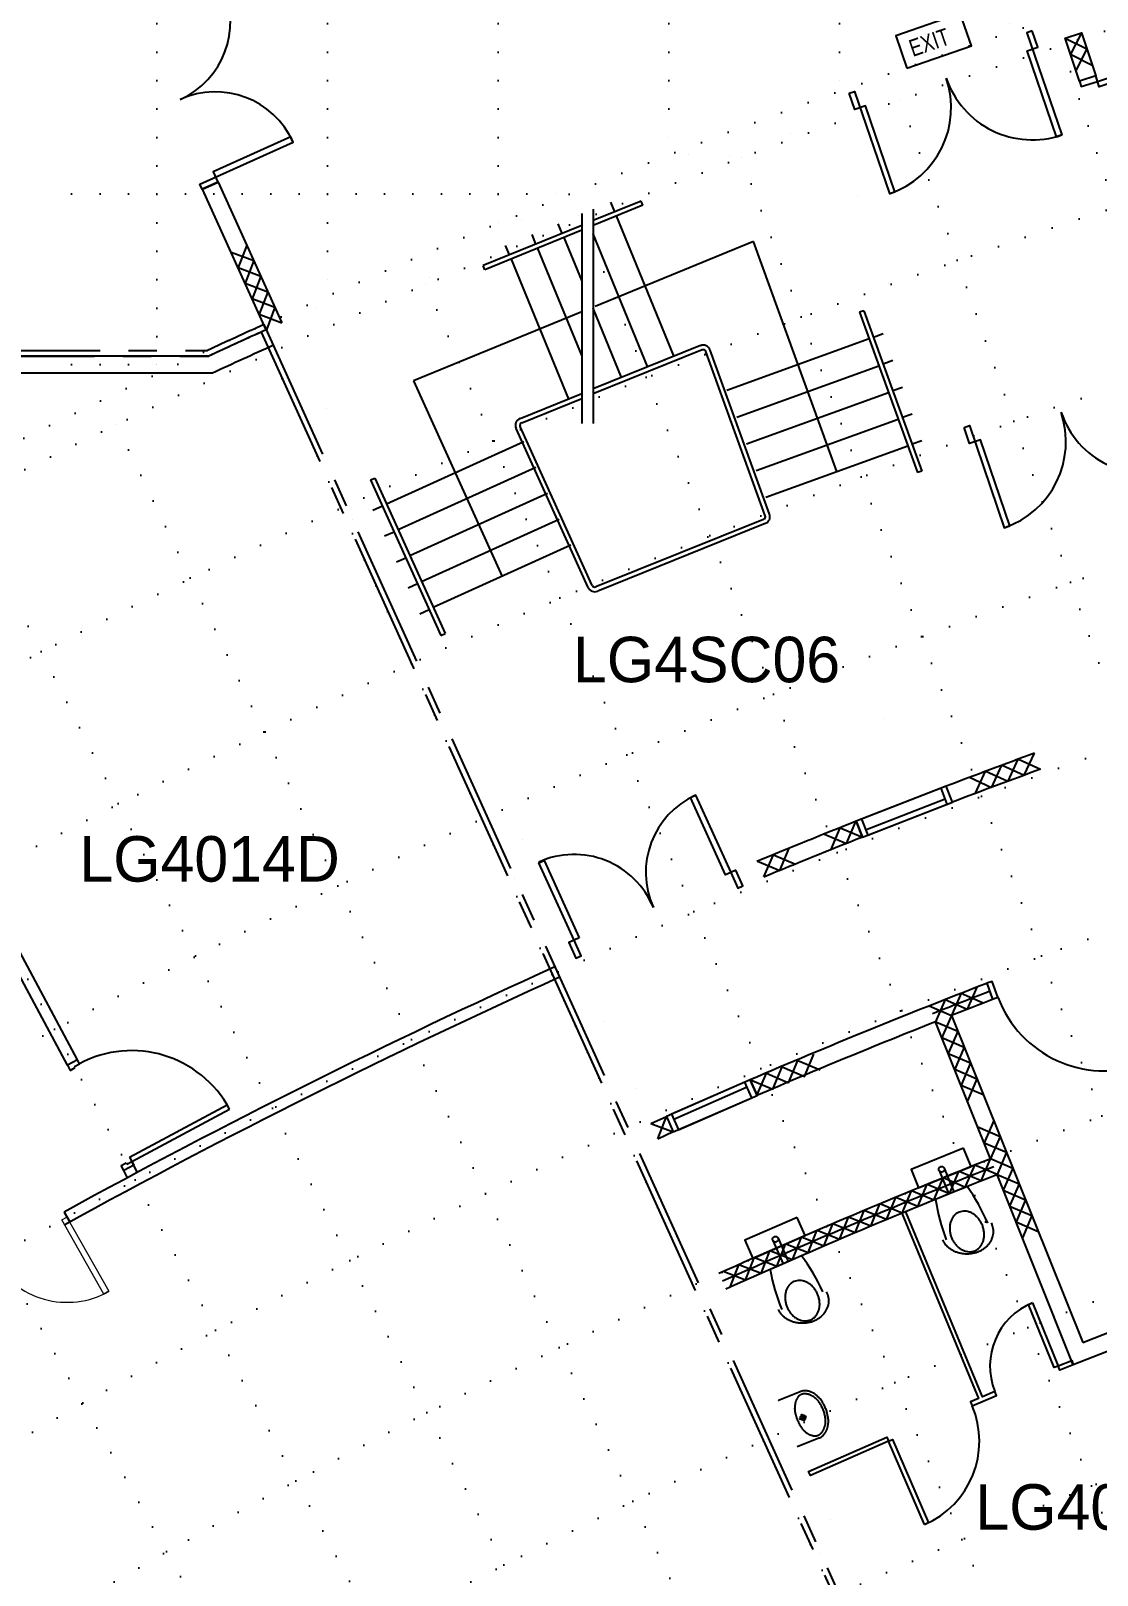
# Model space of a CAD drawing. Extents: x -163002 to 22103, y -98847 to 51643.
# Drawn here: x -30358 to -20984, y -36893 to -23316 of the extents above; entities that cross this region are included whole.
import ezdxf

# ---------------------------------------------------------------- set-up
doc = ezdxf.new("R2010")
doc.units = 0
doc.header["$LTSCALE"] = 1000
doc.header["$MEASUREMENT"] = 0
for name, pattern in [('s4108a$0$CENTER', [2, 1.25, -0.25, 0.25, -0.25]), ('s4108a$0$DOT', [0.25, 0, -0.25]), ('s4108a$0$HIDDEN', [0.375, 0.25, -0.125])]:
    doc.linetypes.add(name, pattern=pattern)
doc.layers.get('0').update_dxf_attribs({"linetype": 'CONTINUOUS'})
for name, color, linetype in [('s4108a$0$11', 7, 'CONTINUOUS'), ('s4108a$0$20', 7, 'CONTINUOUS'), ('s4108a$0$22', 7, 'CONTINUOUS'), ('s4108a$0$25', 7, 'CONTINUOUS'), ('s4108a$0$30', 14, 'CONTINUOUS'), ('s4108a$0$4', 7, 'CONTINUOUS'), ('s4108a$0$49', 7, 'CONTINUOUS'), ('s4108a$0$56', 7, 'CONTINUOUS'), ('s4108a$0$6', 7, 'CONTINUOUS'), ('s4108a$0$7', 7, 'CONTINUOUS'), ('s4108a$0$9', 7, 'CONTINUOUS'), ('s4108a$0$N-DRY-WALL', 7, 'CONTINUOUS'), ('s4108a$0$NEW2', 4, 'CONTINUOUS'), ('s4108a$0$ROOM-NO', 4, 'CONTINUOUS')]:
    doc.layers.add(name, color=color, linetype=linetype)
doc.layers.add('s4108a$0$text', color=4, linetype='CONTINUOUS', lineweight=18)
doc.styles.add('s4108a$0$STANDARD', font='txt')

# ---------------------------------------------------------------- blocks, each defined once
blk = doc.blocks.new('s4108a$0$EXIT')
at = {"layer": 's4108a$0$56', "color": 1, "linetype": 'Continuous'}
blk.add_lwpolyline([(0, 0), (600, 0), (600.1, 300), (0, 300)], close=True, dxfattribs=at)
at = {"layer": 's4108a$0$56', "color": 1, "linetype": 'Continuous', "style": 's4108a$0$STANDARD', "width": 0.8}
blk.add_text('EXIT', height=150, rotation=359.99991, dxfattribs=at).set_placement((81.7, 74.7))
blk = doc.blocks.new('s4108a$0$DR975')
for p, q in [((968.5, 100), (968.5, 1075)), ((1012.5, 100), (1012.5, 1075)), ((0, 100), (0, 0)), ((37.5, 100), (0, 100)), ((0, 0), (50, 0)), ((37.5, 50), (37.5, 100)), ((50, 50), (37.5, 50)), ((50, 0), (50, 50)), ((968.5, 100), (1012.5, 100)), ((1000, 50), (1012.5, 50)), ((1000, 0), (1000, 50)), ((1050, 0), (1000, 0)), ((1012.5, 100), (1050, 100)), ((1012.5, 50), (1012.5, 100)), ((1050, 100), (1050, 0))]:
    blk.add_line(p, q)
blk.add_arc((1012.5, 100), 975, 90, 180)
blk = doc.blocks.new('s4108a')
at = {"layer": 's4108a$0$11', "color": 14, "linetype": 'Continuous'}
for p, q in [((-22256, -30097), (-22310, -29957)), ((-23048, -30405), (-23102, -30265)), ((-21954, -31689), (-21903, -31831)), ((-21920, -33233), (-22404, -32028)), ((-22264, -31972), (-21110, -34848)), ((-24034, -32538), (-23974, -32676)), ((-21193, -35043), (-21864, -33370)), ((-21110, -34848), (-20833, -34740)), ((-20781, -34883), (-21193, -35043))]:
    blk.add_line(p, q, dxfattribs=at)
at = {"layer": 's4108a$0$11', "color": 14, "linetype": 'Continuous', "const_width": 0.005}
for points in [[(-18692, -22594, 0.01074), (-21505, -23458, 0.01074)], [(-23161, -23870, 0.020149), (-28288, -25944, 0.020149)], [(-23112, -24011, 0.00087), (-23336, -24092, 0.00087)], [(-23524, -24161, 0.017814), (-28045, -25999, 0.017814)], [(-22153, -26802, 0.000731), (-22334, -26867, 0.000731)], [(-22086, -26990, 0.000732), (-22266, -27055, 0.000732)], [(-21788, -28964, 0.011353), (-24468, -30014, 0.011353)], [(-21719, -29152, 0.010538), (-24201, -30120, 0.010538)]]:
    blk.add_lwpolyline(points, format="xyb", dxfattribs=at)
for points in [[(-21554, -23316), (-21505, -23458)], [(-23112, -24011), (-23161, -23870)], [(-23524, -24161), (-21788, -28964)], [(-23336, -24092), (-22334, -26866)], [(-22510, -38696), (-28288, -25944)], [(-22452, -38340), (-28045, -25999)], [(-22153, -26802), (-22086, -26990)], [(-21719, -29152), (-21483, -29808), (-21297, -29735), (-22266, -27055)], [(-24468, -30014), (-24098, -30832), (-23913, -30755), (-24201, -30120)]]:
    blk.add_lwpolyline(points, dxfattribs=at)
at = {"layer": 's4108a$0$11', "color": 14, "linetype": 'Continuous'}
blk.add_lwpolyline([(-21139, -23759), (-21264, -23379), (-21121, -23332), (-20996, -23712)], close=True, dxfattribs=at)
blk.add_lwpolyline([(-24907, -32922), (-24771, -32860), (-24711, -32997), (-24845, -33059)], dxfattribs=at)
for radius, start, end in [(62650, 110.10347, 110.86121), (62500, 110.10402, 110.86023), (62650, 111.63875, 112.49949), (62500, 111.63967, 112.49498), (60904, 111.12895, 113.24244), (60754, 111.13156, 111.49774), (60754, 111.63922, 113.24174), (59455, 111.63407, 114.13363), (59305, 111.63407, 114.133)]:
    blk.add_arc((0, -88500), radius, start, end, dxfattribs=at)
at = {"layer": 's4108a$0$20'}
blk.add_line((-30066, -33702), (-30022, -33781), dxfattribs=at)
at = {"layer": 's4108a$0$20', "color": 14, "linetype": 'Continuous'}
for points in [[(-28289, -25944), (-28849, -24707), (-28713, -24645), (-28152, -25882)], [(-28794, -26175), (-32175, -26175), (-32175, -26121)], [(-28761, -26325), (-31625, -26325), (-31625, -29174), (-30754, -30804)]]:
    blk.add_lwpolyline(points, dxfattribs=at)
for radius, start, end in [(68655, 114.3334, 114.79694), (68505, 114.33287, 114.82451)]:
    blk.add_arc((0, -88500), radius, start, end, dxfattribs=at)
at = {"layer": 's4108a$0$22', "color": 14, "linetype": 'Continuous'}
for p, q in [((-28461, -25199), (-28536, -25397)), ((-28598, -25261), (-28399, -25336)), ((-28399, -25336), (-28474, -25534)), ((-28536, -25397), (-28337, -25472)), ((-28337, -25472), (-28412, -25671)), ((-28474, -25534), (-28275, -25609)), ((-28275, -25609), (-28350, -25807)), ((-28412, -25670), (-28214, -25746)), ((-28213, -25745), (-28288, -25944)), ((-28350, -25807), (-28152, -25882)), ((-21767, -29912), (-21677, -29720)), ((-21675, -29718), (-21483, -29808)), ((-21624, -29859), (-21534, -29667)), ((-22053, -30019), (-21964, -29826)), ((-21962, -29824), (-21769, -29914)), ((-21910, -29965), (-21821, -29773)), ((-21818, -29771), (-21626, -29861)), ((-22105, -29878), (-21912, -29967)), ((-22040, -31723), (-22126, -31918)), ((-22460, -31888), (-22265, -31972)), ((-22320, -31833), (-22404, -32028)), ((-22320, -31833), (-22126, -31918)), ((-22180, -31778), (-22265, -31972)), ((-22180, -31778), (-21986, -31863)), ((-24907, -32922), (-24712, -32995)), ((-24845, -33058), (-24771, -32860)), ((-22003, -33428), (-21920, -33233)), ((-22281, -33540), (-22199, -33345)), ((-22003, -33428), (-22198, -33344)), ((-22143, -33484), (-22059, -33289)), ((-21864, -33372), (-22059, -33289)), ((-22697, -33710), (-22616, -33515)), ((-22420, -33596), (-22616, -33515)), ((-22559, -33653), (-22477, -33457)), ((-22281, -33540), (-22477, -33458)), ((-22420, -33596), (-22338, -33401)), ((-22142, -33484), (-22338, -33401)), ((-22974, -33826), (-22893, -33630)), ((-22697, -33710), (-22893, -33630)), ((-22836, -33768), (-22755, -33572)), ((-22559, -33653), (-22754, -33572)), ((-23388, -34001), (-23308, -33805)), ((-23112, -33884), (-23308, -33805)), ((-23250, -33943), (-23170, -33746)), ((-22974, -33826), (-23170, -33745)), ((-23112, -33884), (-23032, -33688)), ((-22836, -33768), (-23032, -33688)), ((-23663, -34120), (-23584, -33923)), ((-23387, -34001), (-23584, -33923)), ((-23525, -34061), (-23447, -33864)), ((-23250, -33943), (-23446, -33863)), ((-23937, -34240), (-23860, -34043)), ((-23662, -34120), (-23860, -34043)), ((-23800, -34180), (-23723, -33983)), ((-23525, -34061), (-23722, -33982)), ((-24211, -34362), (-24135, -34164)), ((-23937, -34240), (-24135, -34164)), ((-24074, -34301), (-23998, -34103)), ((-23800, -34180), (-23997, -34103)), ((-24074, -34301), (-24272, -34225))]:
    blk.add_line(p, q, dxfattribs=at)
for points in [[(-21121, -23332), (-21217, -23521), (-21028, -23617)], [(-21264, -23379), (-21074, -23474), (-21170, -23664)], [(-22403, -32028), (-22208, -32111), (-22292, -32306), (-22096, -32390), (-22180, -32585), (-21985, -32668)], [(-22264, -31972), (-22348, -32167), (-22152, -32250), (-22236, -32446), (-22041, -32529), (-22124, -32724)], [(-22032, -32953), (-21837, -33036), (-21920, -33231), (-21725, -33314), (-21809, -33510), (-21614, -33593), (-21697, -33788), (-21502, -33871)], [(-21893, -32897), (-21976, -33092), (-21781, -33175), (-21864, -33370), (-21670, -33454), (-21753, -33649), (-21558, -33732), (-21641, -33927)]]:
    blk.add_lwpolyline(points, dxfattribs=at)
at = {"layer": 's4108a$0$22', "color": 1, "linetype": 'Continuous'}
for points in [[(-23382, -30378), (-23187, -30461), (-23104, -30266)], [(-23326, -30518), (-23243, -30322), (-23048, -30405)], [(-23969, -30616), (-23774, -30699), (-23691, -30503)], [(-23913, -30755), (-23830, -30560), (-23635, -30642)], [(-23753, -32425), (-23558, -32508), (-23475, -32312)], [(-24031, -32538), (-23836, -32620), (-23753, -32425)], [(-23697, -32564), (-23614, -32369), (-23419, -32451)], [(-23975, -32677), (-23892, -32481), (-23697, -32564)]]:
    blk.add_lwpolyline(points, dxfattribs=at)
at = {"layer": 's4108a$0$22', "color": 14, "linetype": 'Continuous'}
for radius, start, end in [(60829, 111.12895, 111.6398), (59380, 111.63407, 114.13363)]:
    blk.add_arc((0, -88500), radius, start, end, dxfattribs=at)
at = {"layer": 's4108a$0$25', "color": 10, "linetype": 'Continuous'}
for p, q in [((-24993, -24812), (-25414, -24984)), ((-25224, -24907), (-25259, -24823)), ((-24978, -24849), (-24993, -24812)), ((-25515, -24923), (-25515, -26768)), ((-24978, -24849), (-25416, -25028)), ((-25415, -24884), (-25415, -26768)), ((-24705, -26174), (-25209, -24943)), ((-25515, -25026), (-26381, -25380)), ((-25515, -25069), (-26366, -25417)), ((-25918, -25191), (-25952, -25107)), ((-25687, -25096), (-25721, -25012)), ((-24936, -26268), (-25415, -25100)), ((-26150, -25286), (-26184, -25202)), ((-25903, -25228), (-25514, -26177)), ((-25672, -25133), (-25514, -25517)), ((-24004, -25168), (-25398, -25739)), ((-23272, -27191), (-24004, -25168)), ((-26366, -25417), (-26381, -25380)), ((-25630, -26553), (-26134, -25322)), ((-25515, -25787), (-26994, -26393)), ((-25417, -25754), (-25167, -26364)), ((-23036, -25776), (-23074, -25790)), ((-23074, -25790), (-22564, -27200)), ((-23035, -25776), (-22526, -27187)), ((-22989, -26025), (-24239, -26477)), ((-22866, -25980), (-22950, -26011)), ((-24472, -26083), (-25415, -26464)), ((-24456, -26120), (-25415, -26508)), ((-23902, -27579), (-24424, -26135)), ((-23864, -27565), (-24386, -26122)), ((-24151, -26711), (-22904, -26260)), ((-22781, -26215), (-22865, -26246)), ((-26994, -26393), (-26215, -28113)), ((-22696, -26450), (-22780, -26481)), ((-26057, -26724), (-25515, -26505)), ((-26042, -26761), (-25515, -26548)), ((-24066, -26946), (-22819, -26495)), ((-23981, -27181), (-22734, -26730)), ((-22611, -26686), (-22695, -26716)), ((-25458, -28209), (-26092, -26811)), ((-25422, -28193), (-26056, -26794)), ((-26023, -26928), (-27232, -27476)), ((-23896, -27416), (-22649, -26965)), ((-22526, -26921), (-22610, -26951)), ((-27372, -27264), (-27335, -27248)), ((-27372, -27264), (-26753, -28631)), ((-27335, -27248), (-26716, -28614)), ((-25920, -27156), (-27129, -27704)), ((-22526, -27187), (-22564, -27200)), ((-25816, -27383), (-27026, -27931)), ((-27351, -27530), (-27268, -27492)), ((-25713, -27611), (-26923, -28159)), ((-23916, -27611), (-25390, -28205)), ((-23901, -27648), (-25375, -28242)), ((-27248, -27757), (-27165, -27720)), ((-27144, -27985), (-27062, -27948)), ((-25610, -27839), (-26820, -28387)), ((-27041, -28213), (-26959, -28175)), ((-26938, -28440), (-26856, -28403)), ((-26753, -28631), (-26716, -28614))]:
    blk.add_line(p, q, dxfattribs=at)
for points, const_width in [([(-25398, -25739), (-25329, -25244)], 0.01), ([(-25398, -25739), (-25004, -26047)], 0.01), ([(-26215, -28113), (-25921, -27708)], 0.005), ([(-26215, -28113), (-26712, -28060)], 0.005)]:
    blk.add_lwpolyline(points, dxfattribs=dict(at, const_width=const_width))
for centre, radius, start, end in [((-24447, -26144), 65, 19.6824, 111.9114), ((-24447, -26144), 25, 19.6594, 111.9856), ((-26033, -26784), 65, 112.0092, 204.362), ((-26033, -26784), 25, 111.9968, 204.3624), ((-23925, -27588), 25, 291.8761, 19.9026), ((-23925, -27588), 65, 291.8899, 19.8783), ((-25399, -28182), 65, 204.3774, 291.9659), ((-25399, -28182), 25, 204.3944, 291.9747)]:
    blk.add_arc(centre, radius, start, end, dxfattribs=at)
at = {"layer": 's4108a$0$30', "color": 14, "linetype": 'Continuous'}
for p, q in [((-23019, -30340), (-22320, -30068)), ((-24060, -32604), (-24705, -32886))]:
    blk.add_line(p, q, dxfattribs=at)
at = {"layer": 's4108a$0$30', "color": 1, "linetype": 'Continuous'}
blk.add_line((-30066, -33702), (-30022, -33781), dxfattribs=at)
at = {"layer": 's4108a$0$30', "color": 14, "linetype": 'Continuous'}
for points in [[(-21554, -23316), (-21601, -23332), (-21295, -24231), (-21342, -24248), (-21600, -23490), (-21505, -23458), (-21554, -23316)], [(-20981, -23760), (-20078, -23464), (-20063, -23512), (-20965, -23807), (-20996, -23712), (-21139, -23759), (-21124, -23806), (-20981, -23760)], [(-23163, -23864), (-23116, -23848), (-22809, -24747), (-22762, -24731), (-23020, -23974), (-23114, -24006), (-23163, -23864)], [(-28853, -24709), (-28874, -24663), (-28053, -24294), (-28073, -24248), (-28757, -24556), (-28716, -24647), (-28853, -24709)], [(-22153, -26802), (-22106, -26785), (-21800, -27685), (-21752, -27668), (-22010, -26911), (-22105, -26944), (-22153, -26802)]]:
    blk.add_lwpolyline(points, dxfattribs=at)
for points in [[(-23048, -30405), (-22256, -30097), (-22310, -29957), (-23102, -30265)], [(-23001, -30387), (-22302, -30115), (-22356, -29975), (-23056, -30247)], [(-24205, -30716), (-24250, -30736), (-24559, -30056), (-24514, -30035)], [(-25537, -31290), (-25582, -31310), (-25891, -30630), (-25846, -30609)], [(-24159, -30695), (-24205, -30716), (-24143, -30852), (-24098, -30832)], [(-25582, -31310), (-25628, -31331), (-25566, -31468), (-25520, -31447)], [(-21954, -31690), (-21903, -31829), (-21856, -31812), (-21907, -31673)], [(-24034, -32538), (-24771, -32860), (-24711, -32997), (-23974, -32676)], [(-24080, -32558), (-24725, -32840), (-24665, -32977), (-24020, -32696)]]:
    blk.add_lwpolyline(points, close=True, dxfattribs=at)
for centre, radius, start, end in [((-29353, -23234), 750, 294.241, 24.241), ((-23067, -23990), 800, 288.806, 18.806), ((-21553, -23474), 800, 198.806, 288.806), ((-28737, -24602), 750, 24.241, 114.241), ((-22058, -26927), 800, 288.806, 18.806), ((-20543, -26412), 800, 198.806, 288.806), ((-24205, -30716), 747, 114.3945, 204.3585), ((-25582, -31310), 753, 22.3412, 114.3602), ((-20920, -31460), 1000, 200.5956, 289.9941)]:
    blk.add_arc(centre, radius, start, end, dxfattribs=at)
at = {"layer": 's4108a$0$4', "linetype": 's4108a$0$DOT'}
for p, q in [((-29250, -18250), (-29250, -26332)), ((-29250, -18250), (-29250, -26332)), ((-27750, -18250), (-27750, -25648)), ((-27750, -18250), (-27750, -25648)), ((-26250, -18250), (-26250, -25007)), ((-26250, -18250), (-26250, -25007)), ((-26250, -18250), (-26250, -25007)), ((-24750, -18250), (-24750, -24408)), ((-23250, -18250), (-23250, -23848)), ((-21750, -18250), (-21750, -23328)), ((-17096, -36272), (-21373, -23204)), ((-18231, -36657), (-22793, -23686)), ((-19358, -37067), (-24201, -24198)), ((-30000, -24750), (-25618, -24750)), ((-20475, -37502), (-25598, -24742)), ((-21583, -37960), (-26983, -25315)), ((-22680, -38443), (-28355, -25919)), ((-30000, -26250), (-29074, -26250)), ((-23767, -38950), (-29713, -26552)), ((-24842, -39480), (-31058, -27215)), ((-25906, -40034), (-32387, -27908)), ((-26957, -40610), (-33701, -28628))]:
    blk.add_line(p, q, dxfattribs=at)
for radius, start, end in [(68705, 93.12883, 148.12499), (68455, 93.14026, 148.125), (66955, 93.21069, 148.12497), (65455, 93.28434, 147.27129), (63955, 93.36146, 145.62494), (62455, 93.44229, 145.62494), (60955, 93.52711, 145.62494), (59455, 93.61621, 145.62494), (57955, 93.70994, 145.62494), (56455, 93.8086, 145.6249), (54955, 93.9128, 145.6249)]:
    blk.add_arc((0, -88500), radius, start, end, dxfattribs=at)
at = {"layer": 's4108a$0$49', "color": 14, "linetype": 's4108a$0$HIDDEN'}
for p, q in [((-22374, -33335), (-22289, -33543)), ((-22328, -33316), (-22243, -33524)), ((-23789, -33930), (-23699, -34136)), ((-23834, -33950), (-23744, -34156))]:
    blk.add_line(p, q, dxfattribs=at)
at = {"layer": 's4108a$0$49', "color": 14, "linetype": 'Continuous'}
for p, q in [((-22127, -33477), (-22405, -33590)), ((-23584, -34086), (-23859, -34206))]:
    blk.add_line(p, q, dxfattribs=at)
at = {"layer": 's4108a$0$49', "color": 2, "linetype": 'Continuous'}
for p, q in [((-23603, -35522), (-23538, -35495)), ((-23557, -35541), (-23583, -35476)), ((-23431, -35689), (-23622, -35766))]:
    blk.add_line(p, q, dxfattribs=at)
at = {"layer": 's4108a$0$49', "color": 14, "linetype": 'Continuous'}
for points in [[(-22158, -33138), (-22620, -33327), (-22554, -33489), (-22091, -33300)], [(-23622, -33748), (-24081, -33948), (-24011, -34108), (-23552, -33908)], [(-21551, -34498), (-21326, -35055), (-21361, -35069), (-21586, -34513)], [(-21193, -35043), (-21312, -35090), (-21326, -35054), (-21207, -35007)], [(-22818, -35716), (-23505, -36018), (-23520, -35983), (-22833, -35681)], [(-22501, -36449), (-22818, -35716), (-22783, -35700), (-22466, -36434)]]:
    blk.add_lwpolyline(points, close=True, dxfattribs=at)
blk.add_lwpolyline([(-22702, -33712), (-22028, -35340), (-22097, -35369), (-22082, -35404), (-21868, -35315), (-21882, -35280), (-21992, -35325), (-22667, -33698)], dxfattribs=at)
for points in [[(-22344, -33946, 0.036382), (-22331, -33969, 0.034166), (-22314, -33990, 0.03338), (-22294, -34010, 0.031219), (-22271, -34026, 0.030566), (-22246, -34041, 0.028965), (-22219, -34052, 0.028551), (-22190, -34061, 0.027715), (-22160, -34066, 0.027571), (-22130, -34068, 0.027554), (-22099, -34066, 0.027687), (-22069, -34061, 0.02849), (-22040, -34053, 0.028893), (-22013, -34042, 0.030466), (-21987, -34028, 0.03111), (-21965, -34011, 0.033256), (-21944, -33992, 0.034039), (-21927, -33971, 0.036268), (-21913, -33948, 0.036961), (-21904, -33923, 0.038459), (-21897, -33898, 0.038753), (-21895, -33873, 0.038786), (-21897, -33847, 0.038514), (-21903, -33822, 0.037065), (-21913, -33797)], [(-23789, -34559, 0.036123), (-23775, -34582, 0.03388), (-23758, -34603, 0.0331), (-23737, -34622, 0.030975), (-23714, -34638, 0.030341), (-23688, -34652, 0.028805), (-23661, -34663, 0.028416), (-23631, -34671, 0.027654), (-23602, -34675, 0.027536), (-23571, -34676, 0.027595), (-23541, -34674, 0.027753), (-23511, -34669, 0.028631), (-23482, -34660, 0.029058), (-23455, -34648, 0.030695), (-23430, -34634, 0.031358), (-23408, -34617, 0.033538), (-23388, -34597, 0.034324), (-23372, -34575, 0.036523), (-23359, -34552, 0.037193), (-23349, -34528, 0.038579), (-23344, -34502, 0.038823), (-23342, -34477, 0.038706), (-23345, -34451, 0.038385), (-23352, -34426, 0.036829), (-23362, -34402)]]:
    blk.add_lwpolyline(points, format="xyb", dxfattribs=at)
for points in [[(-22059, -34041, 0.054705), (-22037, -34029, 0.052082), (-22017, -34012, 0.050414), (-22001, -33990, 0.045092), (-21988, -33966, 0.043264), (-21980, -33938, 0.038783), (-21977, -33908, 0.037617), (-21978, -33877, 0.0353), (-21983, -33847, 0.034916), (-21993, -33816, 0.034916), (-22007, -33788, 0.0353), (-22025, -33762, 0.037617), (-22046, -33739, 0.038783), (-22069, -33721, 0.043264), (-22094, -33706, 0.045092), (-22120, -33697, 0.050414), (-22147, -33693, 0.052082), (-22173, -33695, 0.054705), (-22198, -33702, 0.054705), (-22220, -33714, 0.052082), (-22240, -33731, 0.050414), (-22256, -33753, 0.045092), (-22268, -33777, 0.043264), (-22277, -33805, 0.038783), (-22280, -33835, 0.037617), (-22279, -33866, 0.0353), (-22274, -33896, 0.034916), (-22264, -33927, 0.034916), (-22250, -33955, 0.0353), (-22232, -33981, 0.037617), (-22211, -34004, 0.038783), (-22188, -34022, 0.043264), (-22162, -34037, 0.045092), (-22137, -34046, 0.050414), (-22110, -34050, 0.052082), (-22084, -34048, 0.054705), (-22059, -34041)], [(-23502, -34648, 0.054705), (-23480, -34635, 0.052082), (-23461, -34618, 0.050414), (-23445, -34596, 0.045092), (-23433, -34571, 0.043264), (-23426, -34543, 0.038783), (-23423, -34514, 0.037617), (-23425, -34482, 0.0353), (-23431, -34452, 0.034916), (-23442, -34422, 0.034916), (-23456, -34394, 0.0353), (-23475, -34368, 0.037617), (-23496, -34346, 0.038783), (-23520, -34328, 0.043264), (-23546, -34314, 0.045092), (-23572, -34306, 0.050414), (-23599, -34303, 0.052082), (-23624, -34305, 0.054705), (-23649, -34312, 0.054705), (-23671, -34325, 0.052082), (-23690, -34343, 0.050414), (-23706, -34365, 0.045092), (-23718, -34389, 0.043264), (-23725, -34418, 0.038783), (-23728, -34447, 0.037617), (-23726, -34478, 0.0353), (-23720, -34509, 0.034916), (-23709, -34539, 0.034916), (-23695, -34567, 0.0353), (-23677, -34592, 0.037617), (-23655, -34615, 0.038783), (-23631, -34633, 0.043264), (-23605, -34646, 0.045092), (-23580, -34655, 0.050414), (-23553, -34658, 0.052082), (-23527, -34656, 0.054705), (-23502, -34648)]]:
    blk.add_lwpolyline(points, format="xyb", close=True, dxfattribs=at)
at = {"layer": 's4108a$0$49', "color": 2, "linetype": 'Continuous'}
blk.add_lwpolyline([(-23595, -35281), (-23786, -35358), (-23786, -35358)], dxfattribs=at)
for points in [[(-23620, -35529, 0.000586), (-23615, -35539, 0.000385), (-23610, -35549, 0.000731), (-23606, -35559, 0.001915), (-23601, -35569, 0.025047), (-23597, -35577, 0.004541), (-23592, -35584, 0.011264), (-23586, -35593, 0.007883), (-23580, -35602, 0.016849), (-23572, -35612, 0.017117), (-23563, -35622, 0.013276), (-23555, -35629, 0.025642), (-23547, -35636, 0.005227), (-23541, -35640, 0.011331), (-23534, -35645, 0.004054), (-23528, -35649, 0.010694), (-23522, -35653, 0.012278), (-23516, -35656, 0.020816), (-23510, -35659, 0.008851), (-23504, -35661, 0.012727), (-23498, -35663, 0.003285), (-23493, -35664, 0.003107), (-23488, -35666, 0.006901), (-23483, -35667, 0.00379), (-23477, -35668, 0.037233), (-23472, -35669, 0.018856), (-23468, -35669, 0.021035), (-23458, -35669, 0.0408), (-23449, -35668, 0.014245), (-23445, -35666, 0.008709), (-23441, -35665, 0.008359), (-23437, -35663, 0.014589), (-23433, -35662, 0.038028), (-23425, -35657, 0.036214), (-23418, -35652, 0.01187), (-23414, -35649, 0.01142), (-23411, -35645, 0.001681), (-23408, -35642, 0.011238), (-23404, -35638, 0.015176), (-23401, -35634, 0.005435), (-23398, -35630, 0.011243), (-23395, -35625, 0.014621), (-23392, -35621, 0.019272), (-23390, -35615, 0.010543), (-23387, -35610, 0.005588), (-23385, -35604, 0.014346), (-23383, -35598, 0.002382), (-23380, -35591, -0.000996), (-23378, -35585, -0.002731), (-23376, -35578, 0.002547), (-23374, -35572, 0.05172), (-23372, -35563, 0.00698), (-23372, -35554, 0.022419), (-23371, -35542, 0.010576), (-23372, -35530, 0.015625), (-23373, -35513, 0.009416), (-23376, -35497, 0.016605), (-23378, -35484, 0.013142), (-23382, -35470, 0.014825), (-23387, -35453, 0.013881), (-23393, -35437, 0.012171), (-23400, -35421, 0.013096), (-23408, -35405, 0.011691), (-23415, -35393, 0.013454), (-23422, -35382, 0.010083), (-23432, -35368, 0.026735), (-23442, -35355, 0.01377), (-23450, -35347, 0.018571), (-23458, -35340, 0.001816), (-23465, -35334, 0.03024), (-23472, -35328, 0.005038), (-23479, -35324, 0.005432), (-23485, -35320, 0.00146), (-23491, -35317, 0.008061), (-23497, -35314, 0.014167), (-23503, -35311, 0.006255), (-23509, -35308, 0.009208), (-23514, -35306, 0.021628), (-23520, -35304, 0.018428), (-23525, -35302, 0.019904), (-23530, -35302, 0.002914), (-23536, -35301, 0.004368), (-23541, -35300, 0.003882), (-23546, -35300, 0.001266), (-23550, -35299, 0.019861), (-23555, -35299, 0.016219), (-23560, -35299, 0.034047), (-23569, -35300, 0.030681), (-23578, -35303, 0.015526), (-23582, -35304, 0.010885), (-23586, -35306, 0.011764), (-23590, -35308, 0.01843), (-23594, -35310, 0.036638), (-23601, -35315, 0.017307), (-23608, -35321, 0.015585), (-23611, -35325, 0.044018), (-23615, -35329, 0.004347), (-23617, -35333, 0.004557), (-23620, -35338, 0.001855), (-23623, -35343, 0.006411), (-23626, -35348, 0.018828), (-23628, -35353, 0.00239), (-23631, -35358, 0.011212), (-23633, -35364, 0.013115), (-23636, -35371, 0.026724), (-23638, -35378, 0.009281), (-23639, -35386, 0.009929), (-23640, -35394, 0.004433), (-23641, -35402, 0.012233), (-23642, -35413, 0.008324), (-23643, -35423, 0.019197), (-23643, -35436, 0.017335), (-23642, -35448, 0.01087), (-23641, -35459, 0.017111), (-23639, -35469, 0.005453), (-23637, -35477, 0.00623), (-23634, -35486, 0.00383), (-23631, -35497, 0.014611), (-23628, -35507, 0.005887), (-23624, -35518, 0.001553), (-23620, -35529)], [(-23431, -35689, -0.002018), (-23423, -35686, 0.028915), (-23415, -35682, 0.027204), (-23407, -35677, 0.017934), (-23400, -35672, 0.014453), (-23393, -35665, 0.034666), (-23387, -35658, 0.006453), (-23380, -35650, 0.010623), (-23374, -35642, 0.001715), (-23371, -35637, 0.018192), (-23368, -35633, 0.013485), (-23366, -35628, 0.009476), (-23363, -35623, 0.009523), (-23361, -35617, 0.008686), (-23358, -35611, 0.013057), (-23356, -35605, 0.005075), (-23354, -35598, 0.010955), (-23352, -35591, 0.025425), (-23351, -35583, 0.007256), (-23349, -35574, -0.00017), (-23348, -35565, 0.002793), (-23347, -35555, 0.002365), (-23346, -35546, 0.042748), (-23346, -35532, 0.015845), (-23348, -35518, 0.00691), (-23351, -35498, 0.006243), (-23355, -35479, 0.007294), (-23357, -35470, 0.01152), (-23359, -35461, 0.016839), (-23364, -35444, 0.010949), (-23371, -35428, 0.011376), (-23377, -35412, 0.017993), (-23385, -35396, 0.01168), (-23390, -35388, 0.005807), (-23394, -35381, 0.004875), (-23405, -35363, 0.015787), (-23417, -35347, 0.024061), (-23426, -35337, 0.013332), (-23435, -35328, 0.001763), (-23442, -35320, 0.014149), (-23450, -35314, 0.007348), (-23457, -35308, 0.01415), (-23464, -35302, 0.009633), (-23470, -35298, 0.014123), (-23476, -35294, 0.006579), (-23483, -35291, 0.029601), (-23489, -35288, 0.002293), (-23494, -35285, -0.001617), (-23500, -35283, -0.001444), (-23506, -35281, 0.001932), (-23511, -35279, 0.038096), (-23516, -35277, 0.003705), (-23522, -35276, 0.017609), (-23532, -35274, 0.008785), (-23542, -35273, 0.028442), (-23551, -35273, 0.019483), (-23561, -35273, 0.019641), (-23570, -35274, 0.008627), (-23579, -35276, 0.031669), (-23587, -35278, 0.00287), (-23595, -35281)]]:
    blk.add_lwpolyline(points, format="xyb", dxfattribs=at)
at = {"layer": 's4108a$0$49', "color": 14, "linetype": 's4108a$0$HIDDEN'}
for centre in [(-22351, -33325), (-23812, -33940)]:
    blk.add_circle(centre, 25, dxfattribs=at)
at = {"layer": 's4108a$0$49', "color": 2, "linetype": 'Continuous'}
blk.add_circle((-23570, -35508), 22, dxfattribs=at)
at = {"layer": 's4108a$0$49', "color": 14, "linetype": 'Continuous'}
for centre, radius, start, end in [((-23537, -34482), 1732, 23.2807, 35.4727), ((-20694, -33322), 1732, 188.9135, 201.1055), ((-22155, -33896), 1732, 190.2984, 202.4904), ((-24969, -35124), 1732, 24.6657, 36.8577), ((-21326, -35055), 600, 112.0461, 201.9696), ((-22818, -35716), 799, 293.3765, 22.9717)]:
    blk.add_arc(centre, radius, start, end, dxfattribs=at)
at = {"layer": 's4108a$0$6', "color": 14, "linetype": 'Continuous', "const_width": 0.005}
for points in [[(-28944, -26410), (-28270, -26105)], [(-28270, -26105), (-27610, -27562)], [(-28283, -27867), (-27610, -27562)]]:
    blk.add_lwpolyline(points, dxfattribs=at)
blk.add_lwpolyline([(-28944, -26410, 1), (-28283, -27867, 1)], format="xyb", dxfattribs=at)
at = {"layer": 's4108a$0$7', "color": 4, "linetype": 's4108a$0$CENTER'}
for p, q in [((-28309, -25898), (-22511, -38696)), ((-28334, -25964), (-22556, -38716)), ((-31050, -26175), (-28794, -26175)), ((-31000, -26125), (-28805, -26125))]:
    blk.add_line(p, q, dxfattribs=at)
for radius, start, end in [(68705, 114.33296, 114.78777), (68655, 114.37472, 114.79698)]:
    blk.add_arc((0, -88500), radius, start, end, dxfattribs=at)
at = {"layer": 's4108a$0$9', "color": 14, "linetype": 'Continuous', "const_width": 0.005}
blk.add_lwpolyline([(-3450, -33954, 0.090581), (-22510, -38696, 0.090581)], format="xyb", dxfattribs=at)
at = {"layer": 's4108a$0$N-DRY-WALL'}
blk.add_line((-30066, -33701), (-30016, -33788), dxfattribs=at)
at = {"layer": 's4108a$0$NEW2', "color": 7, "linetype": 'Continuous'}
for p, q in [((-29949, -32363), (-30776, -30816)), ((-30037, -32411), (-30864, -30864)), ((-29420, -33352), (-29472, -33256)), ((-29509, -33399), (-29542, -33337))]:
    blk.add_line(p, q, dxfattribs=at)
for radius, start, end in [(62505, 114.32896, 118.75241), (62405, 114.32889, 118.79657)]:
    blk.add_arc((0, -88500), radius, start, end, dxfattribs=at)
at = {"layer": 's4108a$0$text'}
blk.add_lwpolyline([(-30085, -33769), (-30041, -33745), (-29673, -34398), (-29717, -34423)], close=True, dxfattribs=at)
blk.add_arc((-30041, -33745), 750, 209.3807, 299.3807, dxfattribs=at)
at = {"xscale": 0.9999990000000001, "yscale": 0.9999990000000001, "rotation": 19.001088}
blk.add_blockref('s4108a$0$EXIT', (-22657, -23643), dxfattribs=at)
at = {"layer": 's4108a$0$NEW2', "color": 7, "rotation": 298.1250152910717}
blk.add_blockref('s4108a$0$DR975', (-30037, -32411), dxfattribs=at)
at = {"layer": 's4108a$0$ROOM-NO', "style": 's4108a$0$STANDARD'}
for s, p in [('LG4SC06', (-25592, -29043)), ('LG4014D', (-29932, -30796)), ('LG405T', (-22054, -36494))]:
    blk.add_text(s, height=400, dxfattribs=at).set_placement(p)

msp = doc.modelspace()

# ---------------------------------------------------------------- block references
msp.add_blockref('s4108a', (0, 0))

doc.saveas('drawing.dxf')
